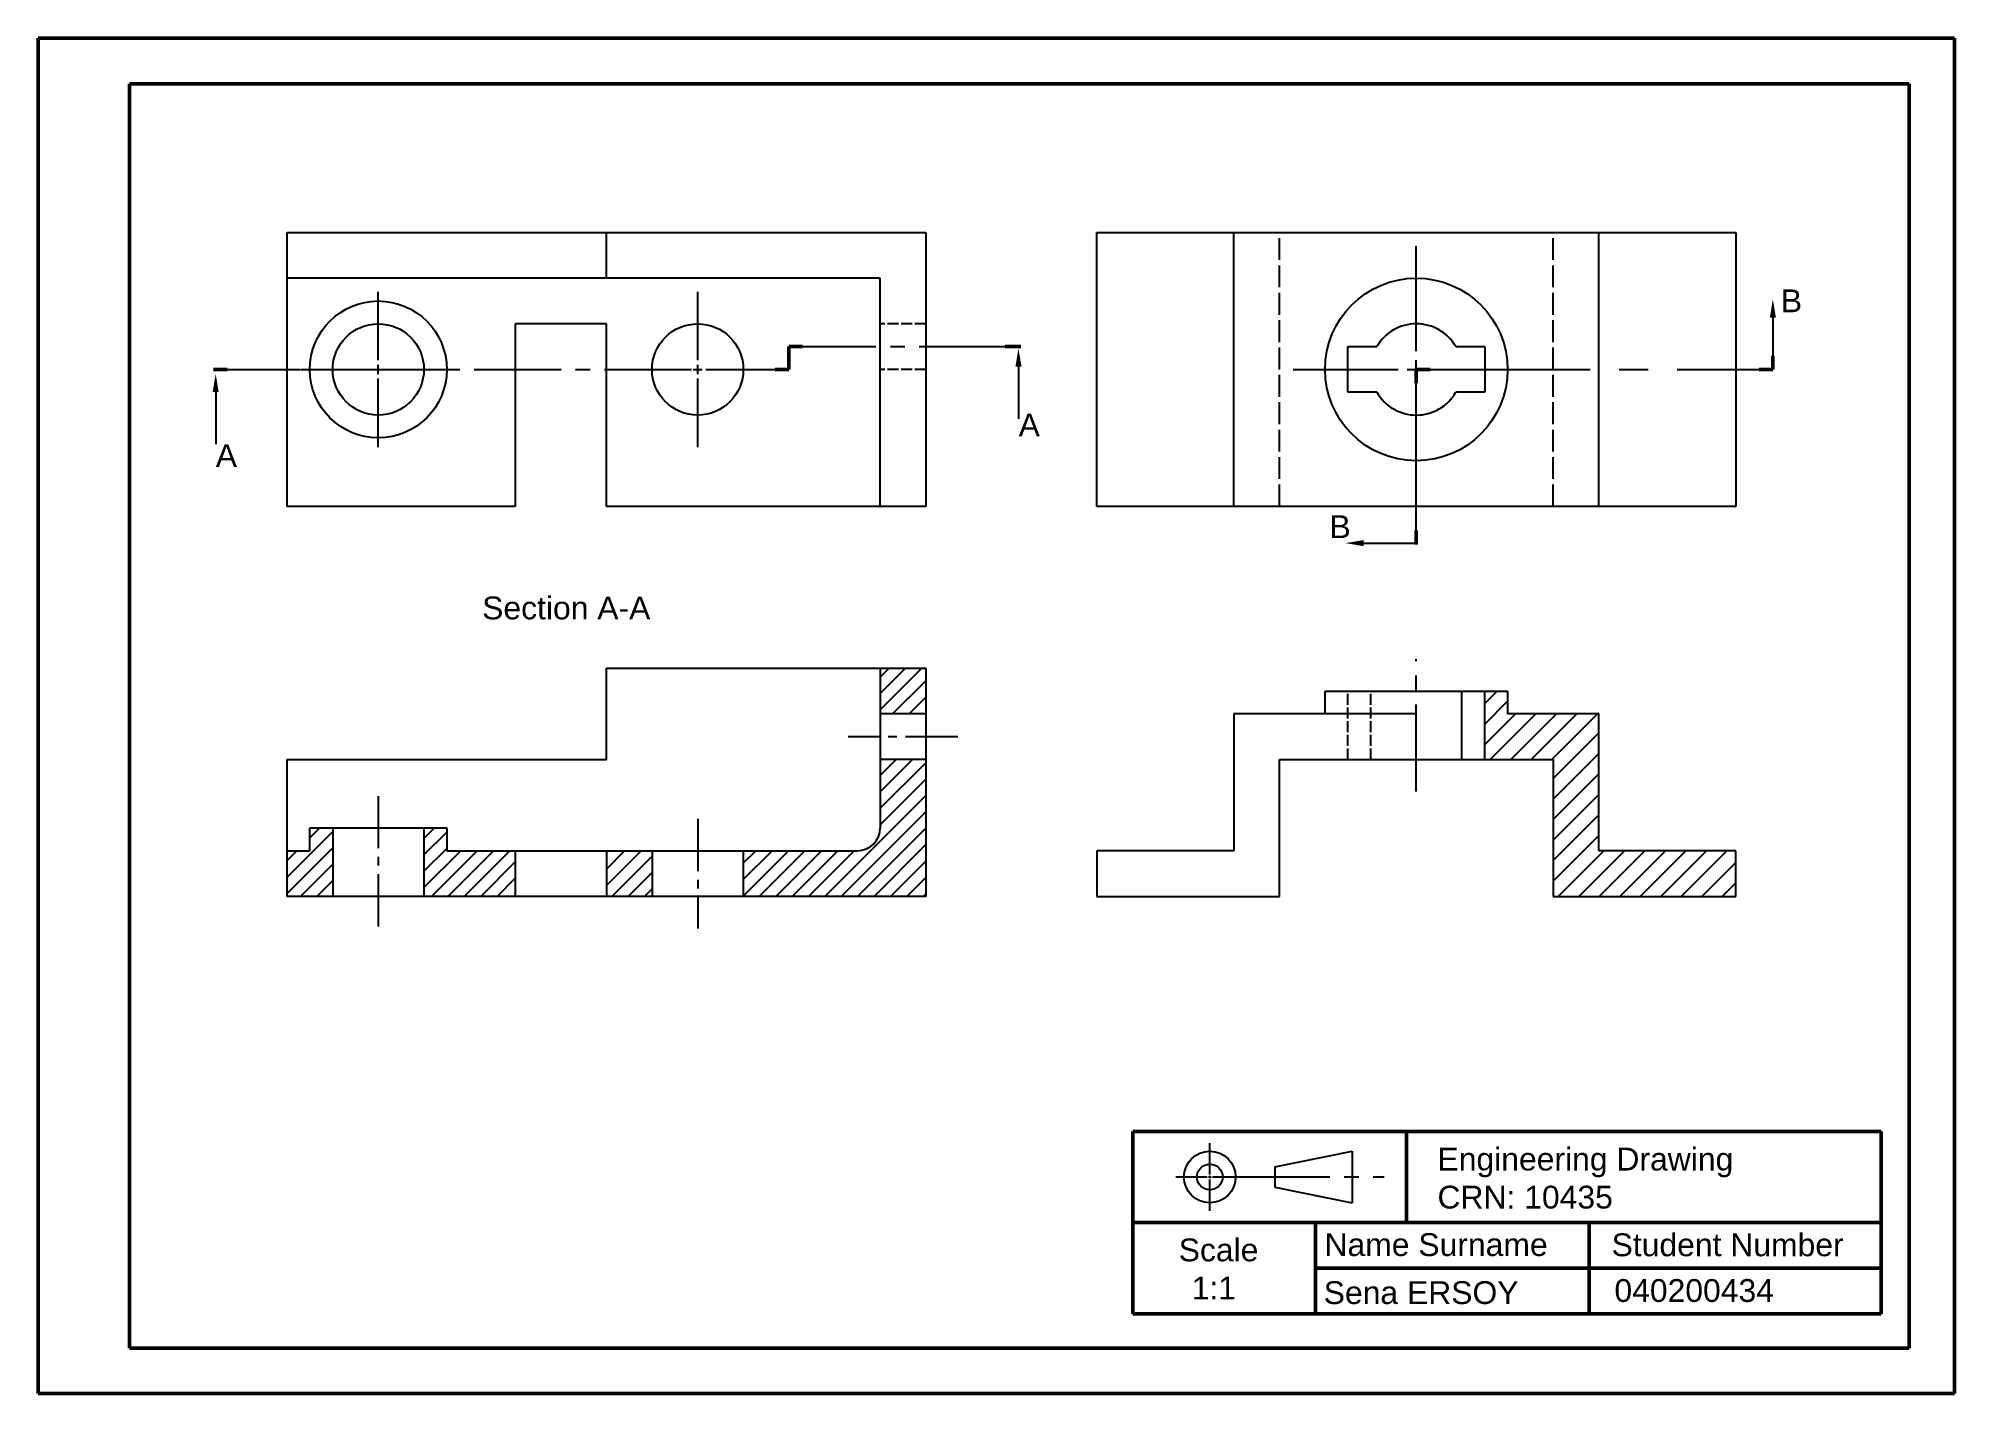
# Model space of a CAD drawing. Header units: millimetres. Extents: x 2091 to 2301, y 993 to 1142.
import ezdxf

# ---------------------------------------------------------------- set-up
doc = ezdxf.new("R2010")
doc.units = ezdxf.units.MM
doc.linetypes.add('ACAD_ISO02W100', pattern=[15, 12, -3])
doc.linetypes.add('CENTER2', pattern=[28.575, 19.05, -3.175, 3.175, -3.175])
doc.layers.add('center', color=7, linetype='CENTER2')
doc.layers.add('hidden', color=7, linetype='ACAD_ISO02W100')
doc.layers.add('Letterhead', color=7, linetype='Continuous', lineweight=50)
doc.styles.get("Standard").update_dxf_attribs({"font": 'arial.ttf'})

# ---------------------------------------------------------------- blocks, each defined once
blk = doc.blocks.new('*U1')
at = {"color": 0, "linetype": 'CENTER2', "ltscale": 0.3, "transparency": 16777216}
blk.add_line((0, 7.25), (0, -7.25), dxfattribs=at)
blk = doc.blocks.new('*U2')
at = {"color": 0, "linetype": 'CENTER2', "ltscale": 0.3, "transparency": 16777216}
blk.add_line((0, 6), (0, -6), dxfattribs=at)
blk = doc.blocks.new('*U3')
at = {"color": 0, "linetype": 'CENTER2', "ltscale": 0.3, "transparency": 16777216}
blk.add_line((6, 0), (-6, 0), dxfattribs=at)
blk = doc.blocks.new('*U4')
at = {"color": 0, "linetype": 'CENTER2', "ltscale": 0.5, "transparency": 16777216}
blk.add_line((0, -7.25), (0, 7.25), dxfattribs=at)
blk = doc.blocks.new('*U5')
at = {"color": 0, "linetype": 'CENTER2', "transparency": 16777216}
for p, q in [((0, 1), (0, 8.5)), ((-8.5, 0), (-1, 0)), ((1, 0), (8.5, 0)), ((0, -8.5), (0, -1))]:
    blk.add_line(p, q, dxfattribs=at)
at = {"color": 0, "linetype": 'Continuous', "transparency": 16777216}
for p, q in [((-0.5, 0), (0.5, 0)), ((0, -0.5), (0, 0.5))]:
    blk.add_line(p, q, dxfattribs=at)
blk = doc.blocks.new('*U6')
at = {"color": 0, "linetype": 'CENTER2', "transparency": 16777216}
for p, q in [((0, 1), (0, 8.5)), ((-8.5, 0), (-1, 0)), ((1, 0), (8.5, 0)), ((0, -8.5), (0, -1))]:
    blk.add_line(p, q, dxfattribs=at)
at = {"color": 0, "linetype": 'Continuous', "transparency": 16777216}
for p, q in [((-0.5, 0), (0.5, 0)), ((0, -0.5), (0, 0.5))]:
    blk.add_line(p, q, dxfattribs=at)
blk = doc.blocks.new('*U7')
at = {"color": 0, "linetype": 'CENTER2', "transparency": 16777216}
for p, q in [((0, 2), (0, 13.5)), ((-13.5, 0), (-2, 0)), ((2, 0), (13.5, 0)), ((0, -13.5), (0, -2))]:
    blk.add_line(p, q, dxfattribs=at)
at = {"color": 0, "linetype": 'Continuous', "transparency": 16777216}
for p, q in [((-1, 0), (1, 0)), ((0, -1), (0, 1))]:
    blk.add_line(p, q, dxfattribs=at)
blk = doc.blocks.new('*U9')
at = {"color": 0, "linetype": 'CENTER2', "ltscale": 0.5, "transparency": 16777216}
blk.add_line((-7.74, 0), (7.74, 0), dxfattribs=at)
blk = doc.blocks.new('*U10')
at = {"color": 0, "linetype": 'CENTER2', "ltscale": 0.8, "transparency": 16777216}
for p, q in [((0, 0.28), (0, 3.71)), ((-3.71, 0), (-0.28, 0)), ((0.28, 0), (3.71, 0)), ((0, -3.71), (0, -0.28))]:
    blk.add_line(p, q, dxfattribs=at)
at = {"color": 0, "linetype": 'Continuous', "ltscale": 0.8, "transparency": 16777216}
for p, q in [((-0.14, 0), (0.14, 0)), ((0, -0.14), (0, 0.14))]:
    blk.add_line(p, q, dxfattribs=at)

msp = doc.modelspace()

# ---------------------------------------------------------------- hatches: boundary and pattern name
h = msp.add_hatch()
h.set_pattern_fill('ANSI31', color=256, scale=0.4)
h.set_pattern_definition([(45, (221.9835, -47.3457), (-0.8980256, 0.8980256), [])])
h.paths.add_polyline_path([(2123.58, 1052.88), (2118.58, 1052.88), (2118.58, 1047.88), (2123.58, 1047.88)])
h.paths.add_polyline_path([(2123.58, 1055.38), (2121.08, 1055.38), (2121.08, 1052.88), (2123.58, 1052.88)])
h.paths.add_polyline_path([(2143.58, 1052.88), (2133.58, 1052.88), (2133.58, 1047.88), (2143.58, 1047.88)])
h.paths.add_polyline_path([(2136.08, 1055.38), (2133.58, 1055.38), (2133.58, 1052.88), (2136.08, 1052.88)])
h.paths.add_polyline_path([(2158.58, 1052.88), (2153.58, 1052.88), (2153.58, 1047.88), (2158.58, 1047.88)])
h.paths.add_polyline_path([(2188.58, 1062.88), (2183.58, 1062.88), (2183.58, 1055.38, -0.414214), (2181.08, 1052.88), (2168.58, 1052.88), (2168.58, 1047.88), (2188.58, 1047.88)])
h.paths.add_polyline_path([(2188.58, 1072.88), (2183.58, 1072.88), (2183.58, 1067.88), (2188.58, 1067.88)])
h = msp.add_hatch()
h.set_pattern_fill('ANSI31', color=256, scale=0.5)
h.set_pattern_definition([(45, (221.9835, -47.3457), (-1.122532, 1.122532), [])])
h.paths.add_polyline_path([(2262.33, 1067.88), (2252.33, 1067.88), (2252.33, 1070.38), (2249.83, 1070.38), (2249.83, 1067.88), (2249.83, 1062.88), (2257.33, 1062.88), (2257.33, 1047.88), (2277.33, 1047.88), (2277.33, 1052.88), (2262.33, 1052.88)])

# ---------------------------------------------------------------- linework, layer by layer
for p, q in [((2118.58, 1090.62), (2118.58, 1120.62)), ((2118.58, 1120.62), (2188.58, 1120.62)), ((2153.58, 1115.62), (2153.58, 1120.62)), ((2188.58, 1120.62), (2188.58, 1090.62)), ((2207.33, 1090.62), (2207.33, 1120.62)), ((2207.33, 1120.62), (2277.33, 1120.62)), ((2222.33, 1090.62), (2222.33, 1120.62)), ((2262.33, 1090.62), (2262.33, 1120.62)), ((2277.33, 1120.62), (2277.33, 1090.62)), ((2183.58, 1115.62), (2118.58, 1115.62)), ((2183.58, 1090.62), (2183.58, 1115.62)), ((2153.58, 1110.62), (2143.58, 1110.62)), ((2143.58, 1110.62), (2143.58, 1090.62)), ((2153.58, 1090.62), (2153.58, 1110.62)), ((2234.83, 1105.62), (2234.83, 1108.12)), ((2234.83, 1108.12), (2238, 1108.12)), ((2246.67, 1108.12), (2249.83, 1108.12)), ((2249.83, 1108.12), (2249.83, 1103.12)), ((2168.58, 1105.62), (2173.58, 1105.62)), ((2234.83, 1103.12), (2234.83, 1105.62)), ((2238, 1103.12), (2234.83, 1103.12)), ((2249.83, 1103.12), (2246.67, 1103.12)), ((2143.58, 1090.62), (2118.58, 1090.62)), ((2188.58, 1090.62), (2153.58, 1090.62)), ((2277.33, 1090.62), (2207.33, 1090.62)), ((2153.58, 1062.88), (2153.58, 1072.88)), ((2153.58, 1072.88), (2188.58, 1072.88)), ((2183.58, 1072.88), (2183.58, 1055.38)), ((2188.58, 1072.88), (2188.58, 1047.88)), ((2232.33, 1067.88), (2232.33, 1070.38)), ((2232.33, 1070.38), (2252.33, 1070.38)), ((2247.33, 1062.88), (2247.33, 1070.38)), ((2249.83, 1062.88), (2249.83, 1070.38)), ((2252.33, 1070.38), (2252.33, 1067.88)), ((2188.58, 1067.88), (2183.58, 1067.88)), ((2222.33, 1067.88), (2222.33, 1052.88)), ((2242.33, 1067.88), (2222.33, 1067.88)), ((2262.33, 1067.88), (2252.33, 1067.88)), ((2262.33, 1052.88), (2262.33, 1067.88)), ((2118.58, 1052.88), (2118.58, 1062.88)), ((2118.58, 1062.88), (2153.58, 1062.88)), ((2188.58, 1062.88), (2183.58, 1062.88)), ((2227.33, 1047.88), (2227.33, 1062.88)), ((2227.33, 1062.88), (2257.33, 1062.88)), ((2257.33, 1062.88), (2257.33, 1047.88)), ((2121.08, 1052.88), (2121.08, 1055.38)), ((2121.08, 1055.38), (2136.08, 1055.38)), ((2123.58, 1055.38), (2123.58, 1047.88)), ((2133.58, 1055.38), (2133.58, 1047.88)), ((2136.08, 1055.38), (2136.08, 1052.88)), ((2118.58, 1047.88), (2118.58, 1052.88)), ((2118.58, 1052.88), (2121.08, 1052.88)), ((2136.08, 1052.88), (2181.08, 1052.88)), ((2143.58, 1052.88), (2143.58, 1047.88)), ((2153.58, 1052.88), (2153.58, 1047.88)), ((2158.58, 1052.88), (2158.58, 1047.88)), ((2158.58, 1052.88), (2158.58, 1047.88)), ((2168.58, 1052.88), (2168.58, 1047.88)), ((2222.33, 1052.88), (2207.33, 1052.88)), ((2207.33, 1052.88), (2207.33, 1047.88)), ((2277.33, 1052.88), (2262.33, 1052.88)), ((2277.33, 1047.88), (2277.33, 1052.88)), ((2188.58, 1047.88), (2118.58, 1047.88)), ((2207.33, 1047.88), (2227.33, 1047.88)), ((2257.33, 1047.88), (2277.33, 1047.88)), ((2226.81, 1018.27), (2235.3, 1019.97)), ((2235.3, 1019.97), (2235.3, 1014.31)), ((2226.81, 1016.01), (2235.3, 1014.31))]:
    msp.add_line(p, q)
at = {"lineweight": 50}
for p, q in [((2173.58, 1105.62), (2173.58, 1108.12)), ((2173.58, 1108.12), (2175.08, 1108.12)), ((2198.99, 1108.12), (2197.27, 1108.12)), ((2281.41, 1105.62), (2281.41, 1107.12)), ((2110.51, 1105.62), (2112.03, 1105.62)), ((2172.08, 1105.62), (2173.58, 1105.62)), ((2242.33, 1105.62), (2242.33, 1104.12)), ((2242.33, 1105.62), (2243.83, 1105.62)), ((2281.41, 1105.62), (2279.91, 1105.62)), ((2242.33, 1086.44), (2242.33, 1087.97))]:
    msp.add_line(p, q, dxfattribs=at)
at = {"linetype": 'ByBlock', "lineweight": -2}
for points in [[(2281.4, 1111.3), (2281.41, 1105.6)], [(2198.73, 1105.92), (2198.74, 1100.22)], [(2110.76, 1103.14), (2110.77, 1097.43)], [(2236.56, 1086.59), (2242.26, 1086.6)]]:
    msp.add_lwpolyline(points, dxfattribs=at)
msp.add_lwpolyline([(2226.81, 1018.27), (2226.81, 1016.01)])
for centre, radius in [((2242.33, 1105.62), 10), ((2128.58, 1105.62), 7.5), ((2128.58, 1105.62), 5), ((2163.58, 1105.62), 5), ((2219.7, 1017.14), 2.83), ((2219.7, 1017.14), 1.41)]:
    msp.add_circle(centre, radius)
for centre, radius, start, end in [((2242.33, 1105.62), 5, 30, 150), ((2242.33, 1105.62), 5, 210, 330), ((2181.08, 1055.38), 2.5, 270, 0)]:
    msp.add_arc(centre, radius, start, end)
for points in [[(2281.07, 1111.3), (2281.4, 1113.3), (2281.74, 1111.3)], [(2198.4, 1105.92), (2198.73, 1107.92), (2199.07, 1105.92)], [(2110.43, 1103.14), (2110.76, 1105.14), (2111.09, 1103.14)], [(2236.56, 1086.26), (2234.56, 1086.59), (2236.56, 1086.92)]]:
    msp.add_solid(points)
at = {"layer": 'center', "ltscale": 0.5}
for p, q in [((2173.58, 1105.62), (2173.58, 1108.12)), ((2173.58, 1108.12), (2198.99, 1108.12)), ((2110.51, 1105.62), (2168.58, 1105.62))]:
    msp.add_line(p, q, dxfattribs=at)
at = {"layer": 'center'}
for p, q in [((2242.33, 1086.44), (2242.33, 1105.62)), ((2242.33, 1105.62), (2281.41, 1105.62))]:
    msp.add_line(p, q, dxfattribs=at)
at = {"layer": 'hidden', "ltscale": 0.2}
for p, q in [((2227.33, 1090.62), (2227.33, 1120.62)), ((2257.33, 1090.62), (2257.33, 1120.62))]:
    msp.add_line(p, q, dxfattribs=at)
at = {"layer": 'hidden', "ltscale": 0.1}
for p, q in [((2188.58, 1110.62), (2183.58, 1110.62)), ((2188.58, 1105.62), (2183.58, 1105.62)), ((2234.83, 1062.88), (2234.83, 1070.38)), ((2237.33, 1062.88), (2237.33, 1070.38))]:
    msp.add_line(p, q, dxfattribs=at)
at = {"layer": 'Letterhead'}
for p, q in [((2301.32, 1141.9), (2091.32, 1141.9)), ((2091.32, 1141.9), (2091.32, 1098.4)), ((2301.32, 993.4), (2301.32, 1141.9)), ((2296.32, 1136.9), (2101.32, 1136.9)), ((2101.32, 1136.9), (2101.32, 1098.4)), ((2296.32, 998.4), (2296.32, 1136.9)), ((2091.32, 993.4), (2091.32, 1098.4)), ((2101.32, 998.4), (2101.32, 1098.4)), ((2241.27, 1022.14), (2211.27, 1022.14)), ((2211.27, 1022.14), (2211.27, 1002.14)), ((2241.27, 1022.14), (2293.27, 1022.14)), ((2241.27, 1022.14), (2241.27, 1012.14)), ((2293.27, 1022.14), (2293.27, 1002.14)), ((2241.27, 1012.14), (2211.27, 1012.14)), ((2231.27, 1012.14), (2231.27, 1002.14)), ((2291.27, 1012.14), (2241.27, 1012.14)), ((2261.27, 1012.14), (2261.27, 1002.14)), ((2291.27, 1012.14), (2293.27, 1012.14)), ((2241.27, 1007.14), (2231.27, 1007.14)), ((2241.27, 1007.14), (2293.27, 1007.14)), ((2241.27, 1002.14), (2211.27, 1002.14)), ((2293.27, 1002.14), (2241.27, 1002.14)), ((2101.32, 998.4), (2296.32, 998.4)), ((2091.32, 993.4), (2301.32, 993.4))]:
    msp.add_line(p, q, dxfattribs=at)

# ---------------------------------------------------------------- block references
at = {"linetype": 'CENTER2'}
for name, p in [('*U7', (2242.33, 1105.62)), ('*U5', (2128.58, 1105.62)), ('*U6', (2163.58, 1105.62))]:
    msp.add_blockref(name, p, dxfattribs=at)
at = {"linetype": 'CENTER2', "ltscale": 0.5}
for name, p in [('*U4', (2242.33, 1066.63)), ('*U9', (2231.06, 1017.14))]:
    msp.add_blockref(name, p, dxfattribs=at)
at = {"linetype": 'CENTER2', "ltscale": 0.3}
for name, p in [('*U3', (2186.08, 1065.38)), ('*U1', (2128.58, 1051.63)), ('*U2', (2163.58, 1050.38))]:
    msp.add_blockref(name, p, dxfattribs=at)
at = {"linetype": 'CENTER2', "ltscale": 0.8}
msp.add_blockref('*U10', (2219.7, 1017.14), dxfattribs=at)

# ---------------------------------------------------------------- texts
at = {"char_height": 2.5, "attachment_point": 1}
for s, width, heights, insert in [('B', 4.6896, [0], (2282.28, 1114.39)), ('A', 4.6896, [0], (2198.75, 1100.78)), ('A', 4.6896, [0], (2110.77, 1097.43)), ('B', 4.6896, [0], (2232.82, 1089.64)), ('Section A-A', 29.0877, [2.59], (2139.96, 1080.74))]:
    msp.add_mtext_dynamic_manual_height_columns(s, width=width, gutter_width=12.5, heights=heights, dxfattribs=dict(at, insert=insert))
at = {"layer": 'Letterhead', "char_height": 2.5, "attachment_point": 1}
for s, width, insert in [('Engineering Drawing\\PCRN: 10435', 34.3619, (2244.65, 1020.35)), ('\\pxqc;Scale\\P\\pq*;1:1', 5.8788, (2217.72, 1010.4)), ('Name Surname', 25.1507, (2232.27, 1010.98)), ('Student Number', 26, (2263.73, 1010.96)), ('040200434', 31, (2264.04, 1005.95)), ('Sena ERSOY', 31, (2232.18, 1005.72))]:
    msp.add_mtext_dynamic_manual_height_columns(s, width=width, gutter_width=12.5, heights=[0], dxfattribs=dict(at, insert=insert))

doc.saveas('drawing.dxf')
